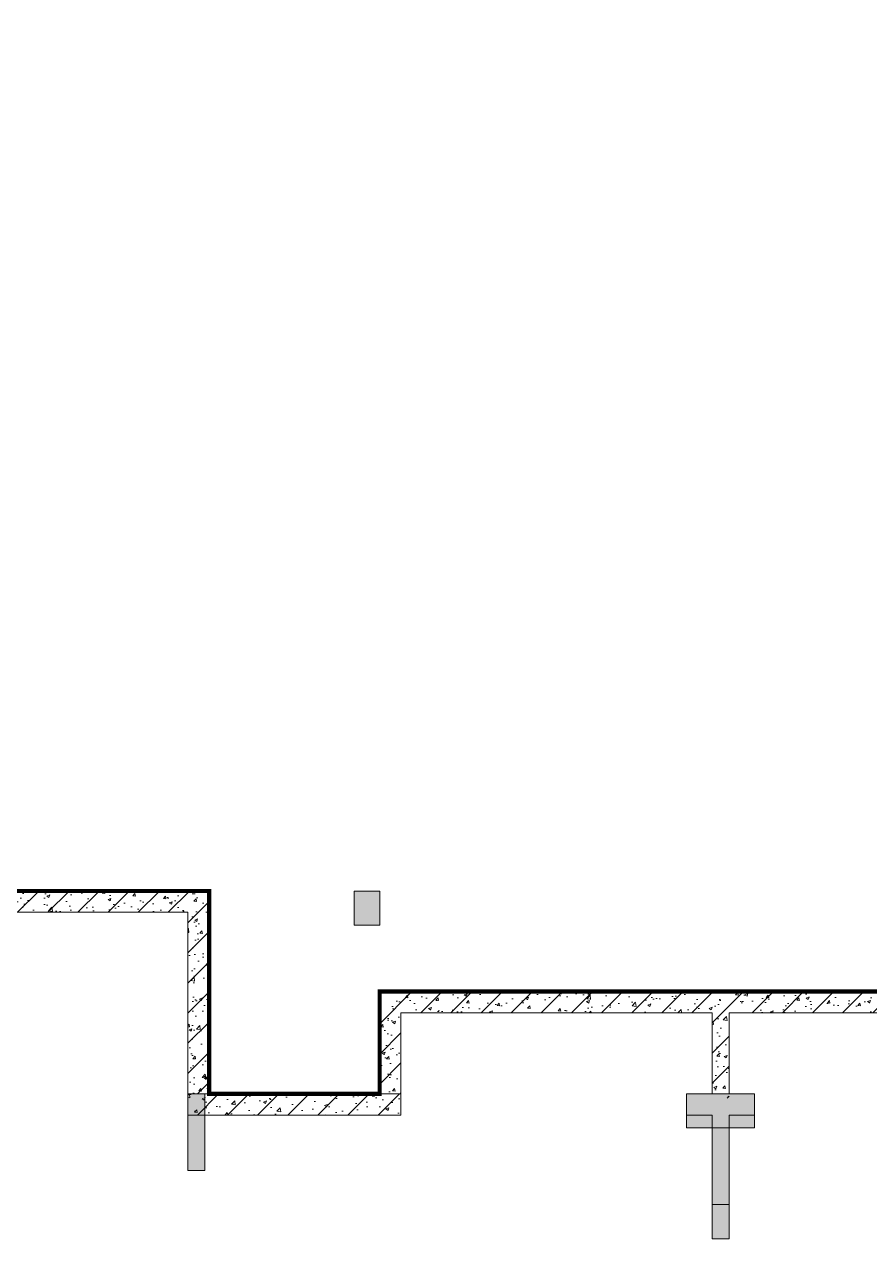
# Model space of a CAD drawing. Extents: x -264757 to 86229, y 4049843 to 4347093.
# Drawn here: x -20454 to -10533, y 4134508 to 4148758 of the extents above; entities that cross this region are included whole.
import ezdxf

# ---------------------------------------------------------------- set-up
doc = ezdxf.new("R2010")
doc.units = 0
doc.header["$LTSCALE"] = 1000
doc.header["$MEASUREMENT"] = 0
doc.linetypes.add('DASH', pattern=[0.35, 0.25, -0.1])
doc.layers.add('无关图层', color=8, linetype='Continuous', lineweight=0)
doc.layers.add('车位归属楼栋范围线', color=7, linetype='Continuous', true_color=0x19e6c7)

msp = doc.modelspace()

# ---------------------------------------------------------------- hatches: boundary and pattern name
at = {"layer": '无关图层'}
h = msp.add_hatch(dxfattribs=at)
h.set_pattern_fill('ARMORED', color=256, scale=50, style=0)
h.set_pattern_definition([(50, (-27383.57, 4123708.02), (358.63, -31.376), [37.5, -412.5]), (355, (-27383.57, 4123708.02), (-69.376, 376.096), [30, -330]), (100.4514, (-27353.68, 4123705.4), (289.255, 344.72), [31.87, -350.571]), (46.1842, (-27383.57, 4123808), (533.62, -82.76), [56.25, -618.75]), (96.6356, (-27339.1, 4123801.1), (467.331, 487.059), [47.805, -525.856]), (351.1842, (-27383.57, 4123808), (467.331, 487.06), [45, -495]), (21, (-27333.57, 4123783.02), (298.4535, -201.3094), [37.5, -412.5]), (326, (-27333.57, 4123783.02), (121.658, 362.575), [30, -330]), (71.4514, (-27308.7, 4123766.25), (420.111, 161.265), [31.87, -350.571]), (37.5, (-27383.57, 4123708.02), (6.0799, 166.4469), [0, -326, 0, -335, 0, -331.25]), (7.5, (-27383.57, 4123708.02), (131.5348, 197.2059), [0, -191, 0, -318.5, 0, -126.25]), (327.5, (-27495.07, 4123708.02), (266.9112, -11.2774), [0, -125, 0, -390, 0, -517.5]), (317.5, (-27545.07, 4123708.02), (291.593, 50.0525), [0, -162.5, 0, -259, 0, -367.5]), (45, (-27383.57, 4123708.02), (-176.7767, 176.7767), [])])
h.paths.add_polyline_path([(-21283.4, 4136208), (-21283.6, 4138588), (-18283.4, 4138588), (-18283.4, 4136208), (-18533.4, 4136208), (-18533.6, 4138338), (-21033.4, 4138338), (-21033.4, 4136208)])
for points in [[(-16583.2, 4138588), (-16283.2, 4138588), (-16283.2, 4138188), (-16583.2, 4138188)], [(-18533.4, 4136208), (-18333.4, 4136208), (-18333.4, 4135308), (-18533.4, 4135308)], [(-12683.6, 4136208), (-11883.6, 4136208), (-11883.6, 4135808), (-12683.6, 4135808)], [(-12383.2, 4134508), (-12183.2, 4134508), (-12183.2, 4134908), (-12383.2, 4134908)], [(-12183.2, 4134908), (-12383.2, 4134908), (-12383.2, 4134508), (-12183.2, 4134508)], [(-12383.2, 4134908), (-12183.2, 4134908), (-12183.2, 4134508), (-12383.2, 4134508)], [(-12383.2, 4134508), (-12383.2, 4134908), (-12183.2, 4134908), (-12183.2, 4134508)]]:
    msp.add_hatch(color=256, dxfattribs=at).paths.add_polyline_path(points)
h = msp.add_hatch(dxfattribs=at)
h.set_pattern_fill('ARMORED', color=256, scale=50, style=0)
h.set_pattern_definition([(50, (-766048.13, 3995375.8), (358.63009, -31.37607), [37.5, -412.5]), (355, (-766048.13, 3995375.8), (-69.37567, 376.09607), [30, -330]), (100.4514, (-766018.24, 3995373.18), (289.25469, 344.71977), [31.8701, -350.57106]), (46.1842, (-766048.13, 3995475.8), (533.62052, -82.7595), [56.25, -618.75]), (96.6356, (-766003.66, 3995468.9), (467.33135, 487.05894), [47.80514, -525.8565]), (351.1842, (-766048.13, 3995475.8), (467.33097, 487.0593), [45, -495]), (21, (-765998.13, 3995450.8), (298.45353, -201.30945), [37.5, -412.5]), (326, (-765998.13, 3995450.8), (121.65767, 362.57502), [30, -330]), (71.4514, (-765973.26, 3995434.02), (420.11131, 161.26525), [31.8701, -350.57106]), (37.5, (-766048.13, 3995375.8), (6.079928, 166.446927), [0, -326, 0, -335, 0, -331.25]), (7.5, (-766048.13, 3995375.8), (131.53477, 197.205856), [0, -191, 0, -318.5, 0, -126.25]), (327.5, (-766159.63, 3995375.8), (266.911218, -11.277436), [0, -125, 0, -390, 0, -517.5]), (317.5, (-766209.63, 3995375.8), (291.593085, 50.05249), [0, -162.5, 0, -259, 0, -367.5]), (45, (-766048.13, 3995375.8), (-176.776695, 176.776695), [])])
h.paths.add_polyline_path([(-16283.2, 4136208), (-16033.2, 4136208), (-16033.2, 4137158), (-12383.2, 4137158), (-12383.2, 4136158), (-12183.2, 4136158), (-12183.2, 4137158), (-8533.2, 4137158), (-8533.2, 4136208), (-8283.2, 4136208), (-8283.2, 4137408), (-16283.2, 4137408)])
h = msp.add_hatch(dxfattribs=at)
h.set_pattern_fill('ARMORED', color=256, scale=50, style=0)
h.set_pattern_definition([(50, (-21833.93, 4123708.02), (358.63, -31.376), [37.5, -412.5]), (355, (-21833.93, 4123708.02), (-69.376, 376.096), [30, -330]), (100.4514, (-21804.05, 4123705.4), (289.255, 344.72), [31.87, -350.571]), (46.1842, (-21833.93, 4123808), (533.62, -82.76), [56.25, -618.75]), (96.6356, (-21789.47, 4123801.1), (467.331, 487.059), [47.805, -525.856]), (351.184, (-21833.93, 4123808), (467.33, 487.06), [45, -495]), (21, (-21783.93, 4123783.02), (298.4535, -201.3094), [37.5, -412.5]), (326, (-21783.93, 4123783.02), (121.658, 362.575), [30, -330]), (71.4514, (-21759.06, 4123766.24), (420.111, 161.265), [31.87, -350.571]), (37.5, (-21833.93, 4123708.02), (6.0799, 166.4469), [0, -326, 0, -335, 0, -331.25]), (7.5, (-21833.93, 4123708.02), (131.5348, 197.2059), [0, -191, 0, -318.5, 0, -126.25]), (327.5, (-21945.43, 4123708.02), (266.9112, -11.2774), [0, -125, 0, -390, 0, -517.5]), (317.5, (-21995.43, 4123708.02), (291.593, 50.0525), [0, -162.5, 0, -259, 0, -367.5]), (45, (-21833.93, 4123708.02), (-176.7767, 176.7767), [])])
h.paths.add_polyline_path([(-18533.4, 4136208), (-16034, 4136208), (-16034, 4135958), (-18533.4, 4135958)])
h = msp.add_hatch(color=256, dxfattribs=at)
h.dxf.hatch_style = 1
h.paths.add_polyline_path([(-18533.4, 4136208), (-18533.4, 4135958), (-18533.4, 4135308), (-18333.4, 4135308), (-18333.4, 4136208)])
h = msp.add_hatch(color=256, dxfattribs=at)
h.dxf.hatch_style = 1
h.paths.add_polyline_path([(-12383.4, 4134508), (-12183.4, 4134508), (-12183.4, 4135958), (-11883.4, 4135958), (-11883.4, 4136208), (-12683.4, 4136208), (-12683.4, 4135958), (-12383.4, 4135958)])

# ---------------------------------------------------------------- linework, layer by layer
for points in [[(-21283.4, 4136208), (-21283.6, 4138588), (-18283.4, 4138588), (-18283.4, 4136208), (-18533.4, 4136208), (-18533.6, 4138338), (-21033.4, 4138338), (-21033.4, 4136208)], [(-16583.2, 4138588), (-16283.2, 4138588), (-16283.2, 4138188), (-16583.2, 4138188)], [(-16283.2, 4136208), (-16033.2, 4136208), (-16033.2, 4137158), (-12383.2, 4137158), (-12383.2, 4136208), (-12183.2, 4136208), (-12183.2, 4137158), (-8533.2, 4137158), (-8533.2, 4136208), (-8283.2, 4136208), (-8283.2, 4137408), (-16283.2, 4137408)], [(-18533.4, 4136208), (-16034, 4136208), (-16034, 4135958), (-18533.4, 4135958)], [(-18533.4, 4136208), (-18533.4, 4135958), (-18533.4, 4135958), (-18533.4, 4135308), (-18333.4, 4135308), (-18333.4, 4136208)], [(-18533.4, 4136208), (-18333.4, 4136208), (-18333.4, 4135308), (-18533.4, 4135308)], [(-12683.6, 4136208), (-11883.6, 4136208), (-11883.6, 4135808), (-12683.6, 4135808)], [(-12383.2, 4134508), (-12183.2, 4134508), (-12183.2, 4134908), (-12383.2, 4134908)], [(-12183.2, 4134908), (-12383.2, 4134908), (-12383.2, 4134508), (-12183.2, 4134508)], [(-12383.2, 4134908), (-12183.2, 4134908), (-12183.2, 4134508), (-12383.2, 4134508)], [(-12383.2, 4134508), (-12383.2, 4134908), (-12183.2, 4134908), (-12183.2, 4134508)]]:
    msp.add_lwpolyline(points, close=True, dxfattribs=at)
at = {"layer": '无关图层', "ltscale": 0.5}
msp.add_lwpolyline([(-12383.4, 4134508), (-12183.4, 4134508), (-12183.4, 4135958), (-11883.4, 4135958), (-11883.4, 4136208), (-12683.4, 4136208), (-12683.4, 4135958), (-12383.4, 4135958)], close=True, dxfattribs=at)
at = {"layer": '车位归属楼栋范围线', "linetype": 'DASH', "ltscale": 5, "const_width": 50}
msp.add_lwpolyline([(-8283.2, 4137408), (-16283.2, 4137408), (-16283.2, 4136208), (-18283.4, 4136208), (-18283.4, 4138588), (-21283.6, 4138588), (-21283.4, 4136208), (-23533.2, 4136208), (-23533.2, 4137458), (-24589.9, 4137458.2), (-24589.9, 4147414.7), (-24589.9, 4162591.4)], dxfattribs=at)

doc.saveas('drawing.dxf')
